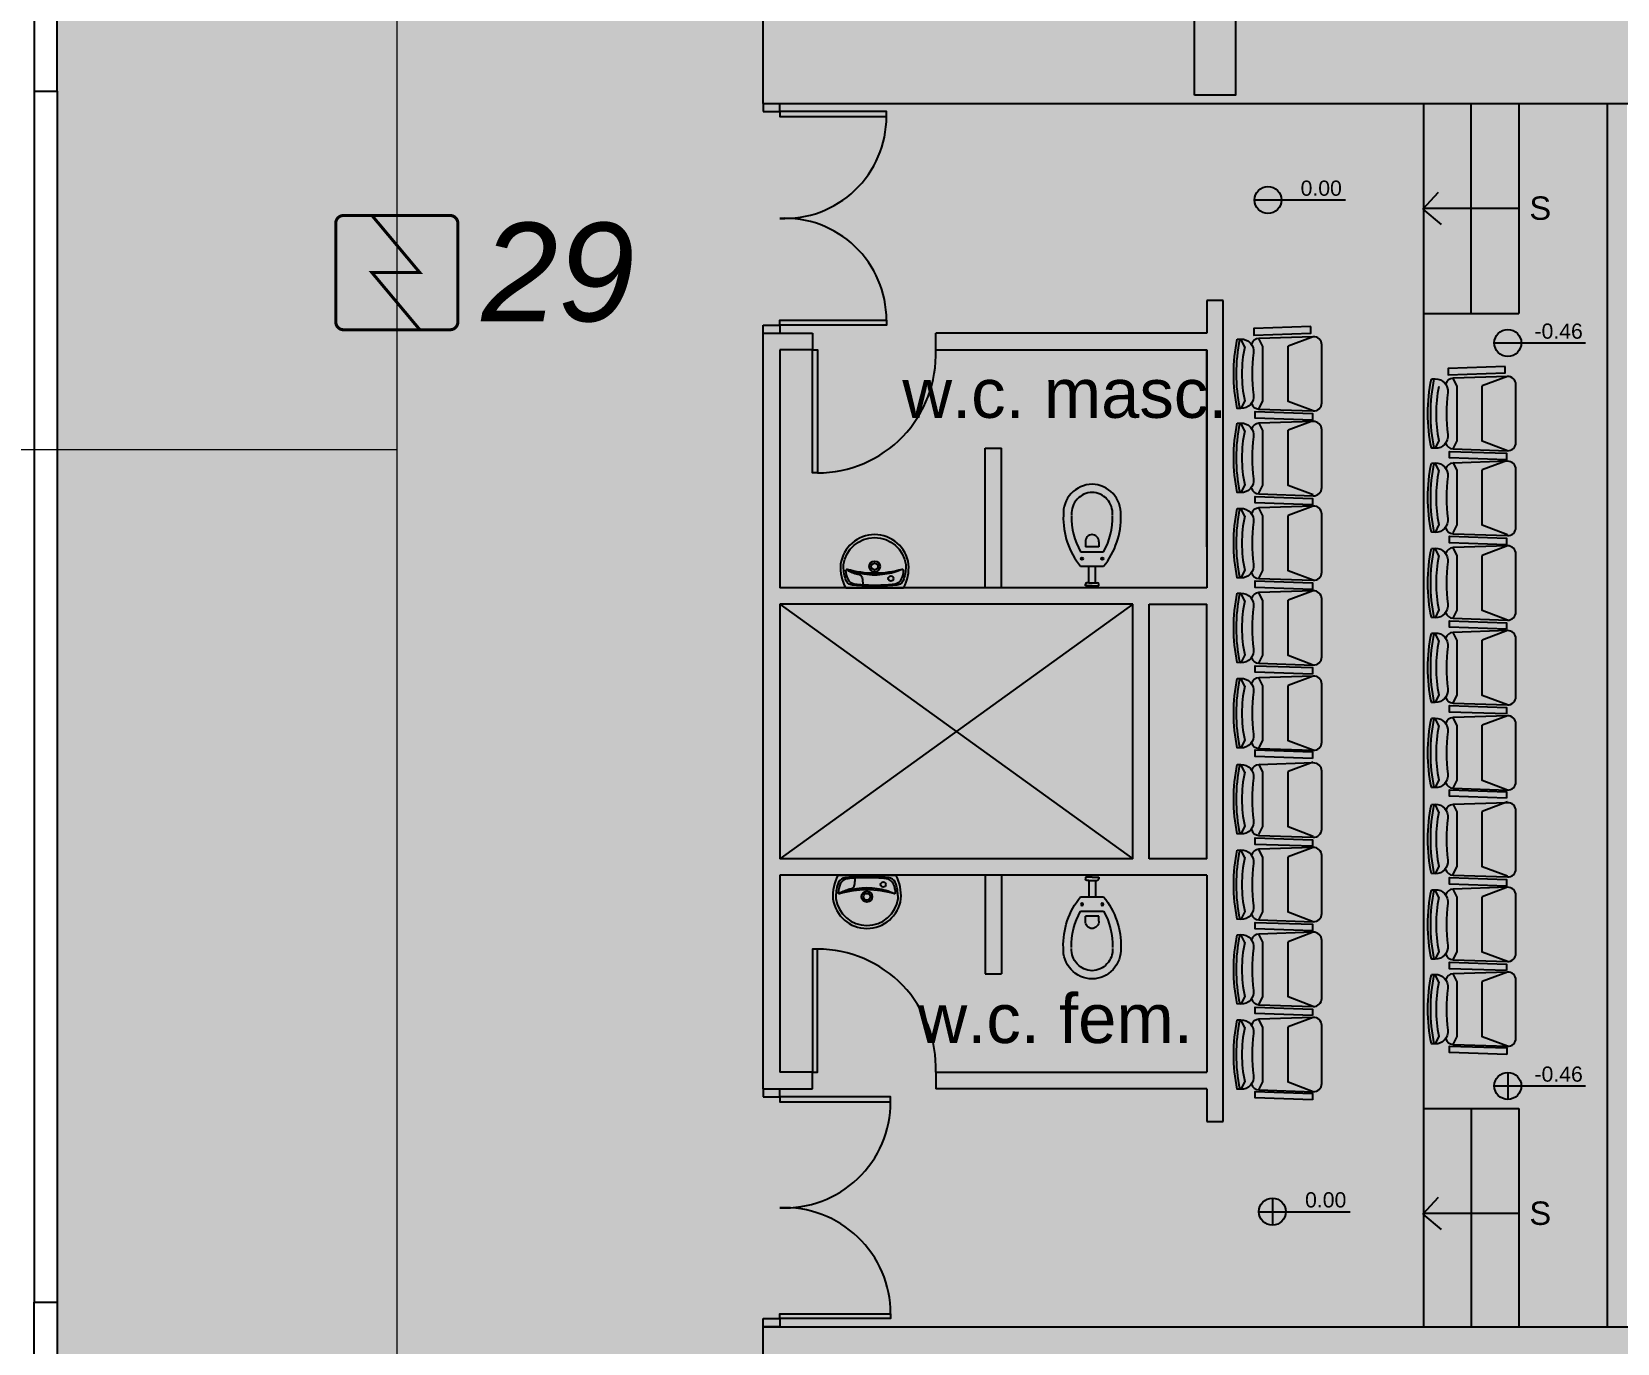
# Model space of a CAD drawing. Header units: metres. Extents: x -331 to 2982, y 362 to 2539.
# Drawn here: x 845.1 to 854.76, y 1863.52 to 1871.51 of the extents above; entities that cross this region are included whole.
import ezdxf
from ezdxf.enums import TextEntityAlignment as Align

# ---------------------------------------------------------------- set-up
doc = ezdxf.new("R2010")
doc.units = ezdxf.units.M
doc.layers.add('_corredores', color=251, linetype='Continuous', plot=False)
doc.layers.add('_salas', color=251, linetype='Continuous', plot=False)
for name, color, linetype in [('ALV', 251, 'Continuous'), ('Cota Nivel', 251, 'Continuous'), ('CX', 251, 'Continuous'), ('Det', 251, 'Continuous'), ('DET. FUMAÇA', 1, 'Continuous'), ('Div', 251, 'Continuous'), ('Est', 251, 'Continuous'), ('Mob', 251, 'Continuous'), ('Pis', 251, 'Continuous'), ('Texto_Salas', 251, 'Continuous'), ('vis', 251, 'Continuous')]:
    doc.layers.add(name, color=color, linetype=linetype)
doc.styles.add('ALESP1', font='arial.ttf')
doc.styles.add('DESTAQUE', font='arial.ttf', dxfattribs={"height": 0.4})
doc.styles.add('X3G_ENTITY_1416B9AA', font='arial.ttf', dxfattribs={"height": 0.6})

# ---------------------------------------------------------------- blocks, each defined once
blk = doc.blocks.new('Detector de fumaça')
at = {"layer": 'DET. FUMAÇA', "linetype": 'Continuous', "lineweight": 15, "const_width": 0.0187}
blk.add_lwpolyline([(774.5995, 539.8158), (775.2491, 539.8158, -0.414214), (775.2958, 539.769), (775.2958, 539.1669, -0.414214), (775.2491, 539.1202), (774.5995, 539.1202, -0.414214), (774.5527, 539.1669), (774.5527, 539.769, -0.414214)], format="xyb", close=True, dxfattribs=at)
blk.add_lwpolyline([(774.773, 539.8158), (775.0645, 539.468), (774.773, 539.468), (775.0645, 539.1202)], dxfattribs=at)
blk = doc.blocks.new('VASO')
at = {"layer": 'Mob'}
for p, q in [((302.3512, 172.4645), (302.3805, 172.4645)), ((302.3805, 172.4645), (302.3805, 172.3828)), ((302.4114, 172.3537), (302.4114, 172.4937)), ((302.4992, 172.3537), (302.4992, 172.4937)), ((302.5992, 172.4437), (302.4992, 172.4437)), ((302.5992, 172.4437), (302.5992, 172.4547)), ((302.5992, 172.4037), (302.5992, 172.4437)), ((302.6192, 172.464), (302.6085, 172.464)), ((302.6192, 172.4237), (302.6192, 172.464)), ((302.3512, 172.3828), (302.3805, 172.3828)), ((302.5992, 172.4037), (302.4992, 172.4037)), ((302.5992, 172.4037), (302.5992, 172.3927)), ((302.6192, 172.3834), (302.6085, 172.3834)), ((302.6192, 172.4237), (302.6192, 172.3834))]:
    blk.add_line(p, q, dxfattribs=at)
for centre in [(302.4529, 172.4856), (302.4529, 172.3617)]:
    blk.add_circle(centre, 0.00707, dxfattribs=at)
for centre, radius, start, end in [((302.1779, 172.4199), 0.1788, 86.68113, 178.79621), ((302.1779, 172.4199), 0.1288, 86.68113, 178.79621), ((302.205, 172.1343), 0.4644, 50.69789, 92.06371), ((302.205, 172.1343), 0.4144, 60.13245, 92.06371), ((302.3487, 172.4216), 0.043, 86.68113, 178.79621), ((302.6085, 172.4547), 0.00935, 90, 180), ((302.1779, 172.4274), 0.1788, 181.20379, 273.31887), ((302.1779, 172.4274), 0.1288, 181.20379, 273.31887), ((302.205, 172.7131), 0.4644, 267.93629, 309.30211), ((302.205, 172.7131), 0.4144, 267.93629, 299.86755), ((302.3487, 172.4257), 0.043, 181.20379, 273.31887), ((302.6085, 172.3927), 0.00935, 180, 270)]:
    blk.add_arc(centre, radius, start, end, dxfattribs=at)

msp = doc.modelspace()

# ---------------------------------------------------------------- hatches: boundary and pattern name
at = {"layer": '_corredores', "transparency": 33554508}
h = msp.add_hatch(color=256, dxfattribs=at)
h.dxf.hatch_style = 1
h.paths.add_polyline_path([(851.609, 1924.5443), (870.379, 1924.5443), (870.379, 1926.3801), (870.189, 1926.3801), (870.189, 1926.5771), (870.003, 1926.7643), (866.304, 1926.765), (866.2884, 1926.7315), (866.1838, 1926.8136), (865.4224, 1927.5743), (863.994, 1927.5743), (862.5655, 1927.5743), (861.7556, 1926.765), (861.72, 1926.765), (861.7164, 1926.7641), (861.7029, 1926.7629), (861.6849, 1926.7629), (858.0907, 1926.765), (857.744, 1926.4183), (857.3973, 1926.765), (853.8041, 1926.765), (853.7885, 1926.7315), (853.6838, 1926.8136), (852.9225, 1927.5743), (851.494, 1927.5743), (849.7475, 1927.5743), (849.7475, 1926.8143), (849.6075, 1926.8143), (849.6075, 1929.8943), (841.234, 1929.8943), (841.234, 1928.0543), (840.4741, 1928.0543), (840.4741, 1927.0961), (840.7559, 1926.8143), (840.3741, 1926.4325), (840.0415, 1926.765), (836.4344, 1926.765), (836.4187, 1926.7315), (836.3141, 1926.8136), (835.5527, 1927.5743), (834.1243, 1927.5743), (832.6959, 1927.5743), (831.8859, 1926.765), (831.8504, 1926.765), (831.8468, 1926.7641), (831.8333, 1926.7629), (831.8153, 1926.7629), (828.221, 1926.765), (827.8743, 1926.4183), (827.5277, 1926.765), (823.9339, 1926.765), (823.9183, 1926.7315), (823.8136, 1926.8136), (823.0523, 1927.5743), (821.6238, 1927.5743), (820.1954, 1927.5743), (819.3855, 1926.765), (819.3499, 1926.765), (819.3463, 1926.7641), (819.3328, 1926.7629), (819.3148, 1926.7629), (815.7205, 1926.765), (815.3739, 1926.4183), (815.0272, 1926.765), (811.4339, 1926.765), (811.4183, 1926.7315), (811.3137, 1926.8136), (810.5523, 1927.5743), (809.1239, 1927.5743), (807.6955, 1927.5743), (806.8855, 1926.765), (806.8499, 1926.765), (806.8464, 1926.7641), (806.8329, 1926.7629), (806.8149, 1926.7629), (803.2206, 1926.765), (802.8739, 1926.4183), (802.5273, 1926.765), (798.9339, 1926.765), (798.9183, 1926.7315), (798.8137, 1926.8136), (798.0523, 1927.5743), (796.6239, 1927.5743), (795.1955, 1927.5743), (794.3855, 1926.765), (794.3499, 1926.765), (794.3464, 1926.7641), (794.3329, 1926.7629), (794.3149, 1926.7629), (790.7206, 1926.765), (790.3739, 1926.4183), (790.0273, 1926.765), (786.434, 1926.765), (786.4184, 1926.7315), (786.3138, 1926.8136), (785.5524, 1927.5743), (784.124, 1927.5743), (782.6955, 1927.5743), (781.8856, 1926.765), (781.85, 1926.765), (781.8464, 1926.7641), (781.8329, 1926.7629), (781.8149, 1926.7629), (778.2207, 1926.765), (777.874, 1926.4183), (777.5273, 1926.765), (773.9341, 1926.765), (773.9185, 1926.7315), (773.8138, 1926.8136), (773.0525, 1927.5743), (771.624, 1927.5743), (770.1956, 1927.5743), (769.3857, 1926.765), (769.3501, 1926.765), (769.3465, 1926.7641), (769.333, 1926.7629), (769.315, 1926.7629), (765.615, 1926.7643), (765.429, 1926.5771), (765.429, 1926.3801), (765.239, 1926.3801), (765.239, 1924.5443), (770.084, 1924.5443), (770.084, 1914.6311), (770.394, 1914.6311), (770.394, 1905.5111), (765.009, 1905.5111), (765.009, 1910.8111), (763.809, 1910.8111), (763.809, 1905.5111), (755.909, 1905.5111), (755.909, 1910.8111), (754.809, 1910.8111), (754.809, 1905.5111), (746.059, 1905.5111), (746.059, 1901.8961), (748.429, 1901.8961), (748.429, 1903.5961), (748.029, 1903.5961), (748.029, 1903.7961), (754.454, 1903.7961), (754.454, 1903.5961), (754.129, 1903.5961), (754.129, 1901.8961), (754.454, 1901.8961), (754.454, 1901.6961), (754.454, 1901.1711), (757.954, 1901.1711), (757.954, 1903.5711), (757.954, 1903.7711), (768.009, 1903.7711), (768.009, 1903.7511), (768.814, 1903.7511), (768.814, 1895.7911), (767.984, 1895.7911), (767.984, 1895.7711), (762.344, 1895.7711), (761.069, 1895.7711), (761.069, 1893.0461), (754.154, 1893.0461), (752.479, 1893.0461), (752.479, 1860.5211), (752.479, 1859.0961), (752.479, 1857.6211), (754.079, 1857.6211), (754.079, 1860.5461), (753.904, 1860.5461), (753.904, 1863.4211), (754.169, 1863.4211), (754.169, 1887.6311), (760.804, 1887.6311), (760.804, 1887.7211), (768.909, 1887.7211), (770.309, 1887.7211), (771.909, 1887.7211), (773.009, 1887.7211), (775.859, 1887.7211), (775.859, 1886.6211), (777.159, 1886.6211), (777.159, 1887.7211), (788.759, 1887.7211), (788.759, 1886.6211), (790.059, 1886.6211), (790.059, 1887.7211), (802.309, 1887.7211), (804.009, 1887.7211), (844.959, 1887.7211), (844.959, 1887.8961), (845.259, 1887.8961), (845.259, 1887.5425), (845.259, 1863.2211), (807.109, 1863.2211), (807.109, 1860.6711), (807.109, 1860.5711), (806.5558, 1860.5711), (806.5558, 1858.7511), (806.5558, 1855.8711), (806.5558, 1855.1431), (807.9558, 1855.1431), (807.9558, 1857.1211), (809.134, 1857.1211), (809.134, 1860.6711), (845.259, 1860.6711), (845.259, 1855.9765), (846.384, 1855.9765), (846.384, 1856.8711), (846.034, 1856.8711), (846.034, 1856.9711), (846.434, 1856.9711), (846.434, 1860.6711), (849.184, 1860.6711), (849.184, 1856.9711), (849.584, 1856.9711), (849.584, 1856.8711), (849.234, 1856.8711), (849.234, 1855.9765), (850.459, 1855.9765), (850.459, 1860.6711), (859.459, 1860.6711), (859.459, 1863.2211), (849.559, 1863.2211), (849.559, 1888.2211), (849.659, 1888.2211), (849.659, 1887.7211), (854.289, 1887.7211), (854.289, 1895.6211), (859.259, 1895.6211), (859.259, 1905.5211), (857.359, 1905.5211), (857.359, 1905.6211), (858.034, 1905.6211), (858.034, 1908.2211), (853.709, 1908.2211), (853.709, 1908.1836), (853.609, 1908.1836), (853.609, 1910.1211), (850.859, 1910.1211), (850.8601, 1912.8611), (849.659, 1912.8611), (849.659, 1908.9211), (852.409, 1908.9211), (852.409, 1903.7711), (852.409, 1895.7011), (852.409, 1890.3711), (849.559, 1890.3711), (849.559, 1908.9211), (849.559, 1912.9611), (852.259, 1912.9611), (852.259, 1914.6311), (851.609, 1914.6311)])
h.paths.add_polyline_path([(845.929, 1914.6311), (846.006, 1914.6311), (846.006, 1905.5111), (844.999, 1905.5111), (844.999, 1909.9111), (845.009, 1910.8111), (843.809, 1910.8111), (843.809, 1905.5111), (835.009, 1905.5111), (835.009, 1910.8111), (833.809, 1910.8111), (833.809, 1905.5111), (825.009, 1905.5111), (825.009, 1910.8111), (823.809, 1910.8111), (823.809, 1905.5111), (815.009, 1905.5111), (815.009, 1910.8111), (813.809, 1910.8111), (813.809, 1905.5111), (805.009, 1905.5111), (805.009, 1910.8111), (803.809, 1910.8111), (803.809, 1905.5111), (795.009, 1905.5111), (795.009, 1910.8111), (793.809, 1910.8111), (793.809, 1905.5111), (785.009, 1905.5111), (785.009, 1910.8111), (783.809, 1910.8111), (783.809, 1905.5111), (775.009, 1905.5111), (775.009, 1910.8111), (773.979, 1910.8111), (773.979, 1905.5111), (773.194, 1905.5111), (773.194, 1914.6311), (773.124, 1914.6311), (773.1237, 1920.1113), (775.1443, 1920.1113), (775.1443, 1921.6113), (775.1243, 1921.6113), (775.1243, 1922.0313), (773.6243, 1922.0313), (773.6243, 1921.6113), (773.164, 1921.6113), (773.164, 1924.5443), (845.929, 1924.5432), (845.9294, 1921.6113), (845.4687, 1921.6113), (845.4687, 1922.0313), (843.9687, 1922.0313), (843.9687, 1921.6113), (843.9487, 1920.1113), (845.9287, 1920.1113)], flags=16)
h.paths.add_polyline_path([(851.494, 1926.4325), (851.1122, 1926.8143), (851.494, 1927.1962), (851.8758, 1926.8143)], flags=16)
h.paths.add_polyline_path([(845.244, 1926.4325), (844.8622, 1926.8143), (845.244, 1927.1962), (845.6258, 1926.8143)], flags=16)
h.paths.add_polyline_path([(845.119, 1903.8011), (845.119, 1895.8211), (845.259, 1895.8211), (845.259, 1890.3211), (839.659, 1890.3211), (775.859, 1890.3211), (772.984, 1890.3211), (772.984, 1895.7911), (771.754, 1895.7911), (771.754, 1903.7461), (773.099, 1903.7461), (773.099, 1903.8011)], flags=16)
h.paths.add_polyline_path([(834.506, 1926.8143), (834.1242, 1926.4325), (833.7424, 1926.8143), (834.1242, 1927.1962)], flags=16)
h.paths.add_polyline_path([(863.6122, 1926.8143), (863.994, 1927.1962), (864.3758, 1926.8143), (863.994, 1926.4325)], flags=16)
h.paths.add_polyline_path([(845.259, 1895.8211), (845.259, 1890.3211), (839.659, 1890.3211), (775.859, 1890.3211), (772.984, 1890.3211), (772.984, 1895.8211), (775.859, 1895.8211), (839.659, 1895.8211)], flags=0)
h.paths.add_polyline_path([(822.006, 1926.8143), (821.6242, 1926.4325), (821.2423, 1926.8143), (821.6242, 1927.1962)], flags=16)
h.paths.add_polyline_path([(809.5058, 1926.8143), (809.124, 1926.4325), (808.7422, 1926.8143), (809.124, 1927.1962)], flags=16)
h.paths.add_polyline_path([(797.0058, 1926.8143), (796.624, 1926.4325), (796.2422, 1926.8143), (796.624, 1927.1962)], flags=16)
h.paths.add_polyline_path([(784.5058, 1926.8143), (784.1239, 1926.4325), (783.7421, 1926.8143), (784.1239, 1927.1962)], flags=16)
h.paths.add_polyline_path([(772.0058, 1926.8143), (771.624, 1926.4325), (771.2422, 1926.8143), (771.624, 1927.1962)], flags=16)
edge = h.paths.add_edge_path(flags=16)
edge.add_line((767.5555, 1893.924), (767.4081, 1893.8207))
edge.add_line((767.4081, 1893.8207), (767.203, 1894.0651))
edge.add_line((767.203, 1894.0651), (766.3085, 1893.1706))
edge.add_arc((765.909, 1892.7711), 0.565, -45, 45, ccw=False)
edge.add_line((766.3085, 1892.3716), (767.203, 1891.4771))
edge.add_line((767.203, 1891.4771), (767.4081, 1891.7214))
edge.add_line((767.4081, 1891.7214), (767.5555, 1891.6182))
edge.add_arc((765.909, 1892.7711), 2.01, 35, 325, ccw=False)
at = {"layer": '_salas', "transparency": 33554559}
h = msp.add_hatch(color=256, dxfattribs=at)
h.dxf.hatch_style = 1
h.paths.add_polyline_path([(850.459, 1855.9765), (849.234, 1855.9765), (849.234, 1856.8711), (849.584, 1856.8711), (849.584, 1856.9711), (846.034, 1856.9711), (846.034, 1856.8711), (846.384, 1856.8711), (846.384, 1855.9765), (845.259, 1855.9765), (845.259, 1852.5111), (850.459, 1852.5111)])
h.paths.add_polyline_path([(870.319, 1863.2211), (859.459, 1863.2211), (859.459, 1860.6711), (850.459, 1860.6711), (850.459, 1855.9765), (850.459, 1852.5111), (870.319, 1852.5111)])
h.paths.add_polyline_path([(854.819, 1871.0711), (866.984, 1871.0711), (866.984, 1871.7711), (854.819, 1871.7711), (854.819, 1879.1711), (866.984, 1879.1711), (866.984, 1879.8711), (854.819, 1879.8711), (854.819, 1887.3211), (870.319, 1887.3211), (870.319, 1887.7211), (849.659, 1887.7211), (849.659, 1888.2211), (849.559, 1888.2211), (849.559, 1863.2211), (859.459, 1863.2211), (870.319, 1863.2211), (870.319, 1863.6211), (854.819, 1863.6211)])
h.paths.add_polyline_path([(845.259, 1860.6711), (809.134, 1860.6711), (809.134, 1857.1211), (807.9558, 1857.1211), (807.9558, 1855.1431), (806.5558, 1855.1431), (806.5558, 1855.8711), (802.709, 1855.8711), (802.709, 1852.5111), (845.259, 1852.5111), (845.259, 1855.9765)])
h.paths.add_polyline_path([(802.709, 1858.7511), (806.5558, 1858.7511), (806.5558, 1859.7461), (794.809, 1859.7461), (794.809, 1866.5211), (794.609, 1866.5211), (794.609, 1850.7211), (794.809, 1850.7211), (794.809, 1852.5111), (802.709, 1852.5111), (802.709, 1855.8711)])
at = {"layer": 'Cota Nivel', "ltscale": 0.8}
h = msp.add_hatch(color=251, dxfattribs=at)
h.paths.add_polyline_path([(852.6316, 1870.483), (852.6316, 1870.5651, 0.414214), (852.5495, 1870.483)])
h.paths.add_polyline_path([(852.6316, 1870.4009, 0.414214), (852.7138, 1870.483), (852.6316, 1870.483)])
h = msp.add_hatch(color=251, dxfattribs=at)
h.paths.add_polyline_path([(854.0923, 1869.6124), (854.0923, 1869.6945, 0.414214), (854.0101, 1869.6124)])
h.paths.add_polyline_path([(854.0923, 1869.5303, 0.414214), (854.1744, 1869.6124), (854.0923, 1869.6124)])
at = {"layer": 'Cota Nivel', "linetype": 'ByBlock', "ltscale": 0.8}
h = msp.add_hatch(color=251, dxfattribs=at)
h.paths.add_polyline_path([(854.0923, 1865.0884), (854.0923, 1865.1705, 0.414214), (854.0101, 1865.0884)])
h.paths.add_polyline_path([(854.0923, 1865.0063, 0.414214), (854.1744, 1865.0884), (854.0923, 1865.0884)])
h = msp.add_hatch(color=251, dxfattribs=at)
h.paths.add_polyline_path([(852.659, 1864.3225), (852.659, 1864.4046, 0.414214), (852.5769, 1864.3225)])
h.paths.add_polyline_path([(852.659, 1864.2404, 0.414214), (852.7411, 1864.3225), (852.659, 1864.3225)])

# ---------------------------------------------------------------- linework, layer by layer
at = {"layer": 'ALV', "color": 251}
for p, q in [((849.559, 1871.0711), (849.559, 1871.7711)), ((845.119, 1871.1461), (845.119, 1863.7711)), ((845.259, 1871.1461), (845.259, 1863.7711)), ((849.559, 1871.0711), (849.659, 1871.0711)), ((849.559, 1871.0711), (849.659, 1871.0711)), ((849.659, 1871.0711), (866.984, 1871.0711)), ((852.359, 1869.8711), (852.259, 1869.8711)), ((852.259, 1869.8711), (852.259, 1869.6711)), ((852.359, 1864.8711), (852.359, 1869.8711)), ((849.559, 1865.0711), (849.559, 1869.6711)), ((849.559, 1869.6711), (849.859, 1869.6711)), ((849.859, 1869.6711), (849.859, 1869.5711)), ((850.609, 1869.5711), (850.609, 1869.6711)), ((852.259, 1869.6711), (850.609, 1869.6711)), ((849.659, 1869.5711), (849.659, 1868.1211)), ((849.859, 1869.5711), (849.659, 1869.5711)), ((850.609, 1869.5711), (852.259, 1869.5711)), ((852.259, 1869.5711), (852.259, 1868.1211)), ((852.259, 1868.3711), (852.259, 1869.5711)), ((850.909, 1868.9711), (851.009, 1868.9711)), ((850.909, 1868.1211), (850.909, 1868.9711)), ((851.009, 1868.1211), (851.009, 1868.9711)), ((852.259, 1868.1211), (849.659, 1868.1211)), ((851.809, 1868.0211), (849.659, 1868.0211)), ((849.659, 1868.0211), (849.659, 1866.4711)), ((851.809, 1866.4711), (851.809, 1868.0211)), ((851.909, 1868.0211), (852.259, 1868.0211)), ((851.909, 1866.4711), (851.909, 1868.0211)), ((852.259, 1866.4711), (852.259, 1868.0211)), ((851.809, 1866.4711), (849.659, 1866.4711)), ((852.259, 1866.4711), (851.909, 1866.4711)), ((852.259, 1866.3711), (849.659, 1866.3711)), ((849.659, 1866.3711), (849.659, 1865.1711)), ((850.909, 1866.3711), (850.909, 1865.7711)), ((851.009, 1866.3711), (851.009, 1865.7711)), ((852.259, 1866.3711), (852.259, 1865.1711)), ((850.909, 1865.7711), (851.009, 1865.7711)), ((849.859, 1865.1711), (849.659, 1865.1711)), ((849.859, 1865.1711), (849.659, 1865.1711)), ((849.859, 1865.0711), (849.859, 1865.1711)), ((850.609, 1865.1711), (852.259, 1865.1711)), ((850.609, 1865.1711), (850.609, 1865.0711)), ((849.559, 1865.0711), (849.859, 1865.0711)), ((849.559, 1865.0711), (849.859, 1865.0711)), ((852.259, 1865.0711), (850.609, 1865.0711)), ((852.259, 1865.0711), (852.259, 1864.8711)), ((852.259, 1864.8711), (852.359, 1864.8711)), ((849.559, 1863.2211), (849.559, 1863.6211)), ((849.559, 1863.6211), (849.659, 1863.6211)), ((849.559, 1863.6211), (849.659, 1863.6211)), ((849.659, 1863.6211), (849.559, 1863.6211)), ((849.659, 1863.6211), (849.559, 1863.6211)), ((849.659, 1863.6211), (870.299, 1863.6211))]:
    msp.add_line(p, q, dxfattribs=at)
at = {"layer": 'Cota Nivel', "color": 251, "ltscale": 0.8}
for p, q in [((852.5495, 1870.483), (853.1048, 1870.483)), ((853.579, 1869.7911), (854.159, 1869.7911)), ((854.0101, 1869.6124), (854.5654, 1869.6124))]:
    msp.add_line(p, q, dxfattribs=at)
at = {"layer": 'Cota Nivel', "color": 251, "linetype": 'ByBlock', "ltscale": 0.8}
for p, q in [((854.0923, 1865.1705), (854.0923, 1865.0063)), ((854.0101, 1865.0884), (854.5654, 1865.0884)), ((852.659, 1864.4046), (852.659, 1864.2404)), ((852.5769, 1864.3225), (853.1322, 1864.3225))]:
    msp.add_line(p, q, dxfattribs=at)
at = {"layer": 'Cota Nivel', "color": 251, "ltscale": 0.8}
for centre in [(852.6316, 1870.483), (854.0923, 1869.6124)]:
    msp.add_circle(centre, 0.0821, dxfattribs=at)
at = {"layer": 'Cota Nivel', "color": 251, "linetype": 'ByBlock', "ltscale": 0.8}
for centre in [(854.0923, 1865.0884), (852.659, 1864.3225)]:
    msp.add_circle(centre, 0.0821, dxfattribs=at)
at = {"layer": 'CX', "color": 251, "linetype": 'ByBlock', "ltscale": 0.8}
for p, q in [((849.559, 1871.0711), (849.559, 1871.0211)), ((849.659, 1871.0211), (849.659, 1871.0711)), ((849.559, 1871.0211), (849.659, 1871.0211)), ((849.559, 1869.6711), (849.559, 1869.7211)), ((849.559, 1869.7211), (849.659, 1869.7211)), ((849.659, 1869.7211), (849.659, 1869.6711)), ((849.559, 1865.0711), (849.559, 1865.0211)), ((849.659, 1865.0211), (849.659, 1865.0711)), ((849.559, 1865.0211), (849.659, 1865.0211)), ((849.559, 1863.6211), (849.559, 1863.6711)), ((849.559, 1863.6711), (849.659, 1863.6711)), ((849.659, 1863.6711), (849.659, 1863.6211))]:
    msp.add_line(p, q, dxfattribs=at)
for points in [[(849.659, 1871.0211), (849.659, 1870.9911), (850.309, 1870.9911), (850.309, 1871.0211)], [(849.659, 1869.7211), (849.659, 1869.7511), (850.309, 1869.7511), (850.309, 1869.7211)], [(849.859, 1869.5711), (849.889, 1869.5711), (849.889, 1868.8211), (849.859, 1868.8211)], [(849.859, 1865.1711), (849.889, 1865.1711), (849.889, 1865.9211), (849.859, 1865.9211)], [(849.659, 1865.0211), (849.659, 1864.9911), (850.334, 1864.9911), (850.334, 1865.0211)], [(849.659, 1863.6711), (849.659, 1863.7011), (850.334, 1863.7011), (850.334, 1863.6711)]]:
    msp.add_lwpolyline(points, close=True, dxfattribs=at)
for centre, radius, start, end in [((849.6883, 1870.9911), 0.6207, 267.29362, 0), ((849.6883, 1869.7511), 0.6207, 0, 92.70638), ((849.889, 1869.5417), 0.7206, 270, 2.33828), ((849.889, 1865.2005), 0.7206, 357.66172, 90), ((849.6883, 1864.9911), 0.6457, 267.39609, 0), ((849.6883, 1863.7011), 0.6457, 0, 92.60391)]:
    msp.add_arc(centre, radius, start, end, dxfattribs=at)
at = {"layer": 'Det', "color": 251}
for p, q in [((851.809, 1868.0211), (849.659, 1866.4711)), ((849.659, 1868.0211), (851.809, 1866.4711))]:
    msp.add_line(p, q, dxfattribs=at)
at = {"layer": 'Div', "color": 150, "linetype": 'Continuous', "lineweight": 0}
for p, q in [((847.3272, 1892.6788), (847.3272, 1861.9122)), ((808.4727, 1868.963), (847.3272, 1868.963))]:
    msp.add_line(p, q, dxfattribs=at)
at = {"layer": 'Est', "color": 251}
for points in [[(852.184, 1871.1211), (852.184, 1871.7211), (852.434, 1871.7211), (852.434, 1871.1211)], [(845.119, 1871.1461), (845.259, 1871.1461), (845.259, 1871.6961), (845.119, 1871.6961)], [(845.119, 1863.2211), (845.119, 1863.7711), (845.259, 1863.7711), (845.259, 1863.2211)]]:
    msp.add_lwpolyline(points, close=True, dxfattribs=at)
at = {"layer": 'Mob', "color": 251, "linetype": 'ByBlock'}
for p, q in [((852.4901, 1869.5889), (852.4674, 1869.636)), ((852.6004, 1869.5901), (852.5766, 1869.6396)), ((852.9071, 1869.6505), (852.7542, 1869.5927)), ((852.6004, 1869.2589), (852.6004, 1869.5901)), ((854.0898, 1869.4082), (853.9369, 1869.3504)), ((853.7831, 1869.3478), (853.7593, 1869.3973)), ((853.7831, 1869.0166), (853.7831, 1869.3478)), ((852.4901, 1869.26), (852.4674, 1869.213)), ((852.5766, 1869.2093), (852.6004, 1869.2589)), ((852.4901, 1869.0772), (852.4674, 1869.1243)), ((852.6004, 1869.0784), (852.5766, 1869.1279)), ((852.9071, 1869.1388), (852.7542, 1869.081)), ((852.6004, 1868.7472), (852.6004, 1869.0784)), ((853.6727, 1869.0178), (853.6501, 1868.9707)), ((853.7593, 1868.9671), (853.7831, 1869.0166)), ((853.6727, 1868.8349), (853.6501, 1868.882)), ((853.7831, 1868.8361), (853.7593, 1868.8856)), ((853.7831, 1868.5049), (853.7831, 1868.8361)), ((854.0898, 1868.8965), (853.9369, 1868.8387)), ((852.4901, 1868.7484), (852.4674, 1868.7013)), ((852.5766, 1868.6977), (852.6004, 1868.7472)), ((852.4901, 1868.5574), (852.4674, 1868.6045)), ((852.6004, 1868.5586), (852.5766, 1868.6081)), ((852.6004, 1868.2274), (852.6004, 1868.5586)), ((852.9071, 1868.619), (852.7542, 1868.5612)), ((853.6727, 1868.5061), (853.6501, 1868.459)), ((853.7593, 1868.4554), (853.7831, 1868.5049)), ((853.6727, 1868.3151), (853.6501, 1868.3622)), ((853.7831, 1868.3163), (853.7593, 1868.3658)), ((854.0898, 1868.3767), (853.9369, 1868.3189)), ((853.7831, 1867.9851), (853.7831, 1868.3163)), ((852.4901, 1868.2286), (852.4674, 1868.1815)), ((852.5766, 1868.1779), (852.6004, 1868.2274)), ((850.0605, 1868.1211), (850.4117, 1868.1211)), ((852.4901, 1868.0413), (852.4674, 1868.0884)), ((852.6004, 1868.0425), (852.5766, 1868.092)), ((852.9071, 1868.1029), (852.7542, 1868.0451)), ((852.6004, 1867.7113), (852.6004, 1868.0425)), ((853.6727, 1867.9863), (853.6501, 1867.9392)), ((853.7593, 1867.9356), (853.7831, 1867.9851)), ((854.0898, 1867.8607), (853.9369, 1867.8028)), ((853.6727, 1867.799), (853.6501, 1867.8461)), ((853.7831, 1867.8002), (853.7593, 1867.8497)), ((853.7831, 1867.469), (853.7831, 1867.8002)), ((852.4901, 1867.7125), (852.4674, 1867.6654)), ((852.5766, 1867.6618), (852.6004, 1867.7113)), ((852.4901, 1867.5226), (852.4674, 1867.5697)), ((852.6004, 1867.5238), (852.5766, 1867.5733)), ((852.9071, 1867.5842), (852.7542, 1867.5264)), ((852.6004, 1867.1926), (852.6004, 1867.5238)), ((853.6727, 1867.4702), (853.6501, 1867.4231)), ((853.7593, 1867.4195), (853.7831, 1867.469)), ((853.6727, 1867.2803), (853.6501, 1867.3274)), ((853.7831, 1867.2815), (853.7593, 1867.331)), ((853.7831, 1866.9503), (853.7831, 1867.2815)), ((854.0898, 1867.3419), (853.9369, 1867.2841)), ((852.4901, 1867.1938), (852.4674, 1867.1467)), ((852.5766, 1867.1431), (852.6004, 1867.1926)), ((852.4901, 1866.9982), (852.4674, 1867.0453)), ((852.6004, 1866.9994), (852.5766, 1867.0489)), ((852.6004, 1866.6682), (852.6004, 1866.9994)), ((852.9071, 1867.0598), (852.7542, 1867.002)), ((853.6727, 1866.9515), (853.6501, 1866.9044)), ((853.7593, 1866.9008), (853.7831, 1866.9503)), ((853.6727, 1866.756), (853.6501, 1866.803)), ((853.7831, 1866.7571), (853.7593, 1866.8067)), ((854.0898, 1866.8176), (853.9369, 1866.7597)), ((853.7831, 1866.4259), (853.7831, 1866.7571)), ((852.4901, 1866.6694), (852.4674, 1866.6223)), ((852.5766, 1866.6187), (852.6004, 1866.6682)), ((852.4901, 1866.4784), (852.4674, 1866.5255)), ((852.6004, 1866.4796), (852.5766, 1866.5291)), ((852.9071, 1866.54), (852.7542, 1866.4822)), ((852.6004, 1866.1484), (852.6004, 1866.4796)), ((853.6727, 1866.4271), (853.6501, 1866.38)), ((853.7593, 1866.3764), (853.7831, 1866.4259)), ((850.0135, 1866.3711), (850.3647, 1866.3711)), ((853.6727, 1866.2361), (853.6501, 1866.2832)), ((853.7831, 1866.2373), (853.7593, 1866.2868)), ((853.7831, 1865.9061), (853.7831, 1866.2373)), ((854.0898, 1866.2978), (853.9369, 1866.2399)), ((852.4901, 1866.1496), (852.4674, 1866.1025)), ((852.5766, 1866.0989), (852.6004, 1866.1484)), ((852.9071, 1866.024), (852.7542, 1865.9661)), ((852.4901, 1865.9623), (852.4674, 1866.0094)), ((852.6004, 1865.9635), (852.5766, 1866.013)), ((852.6004, 1865.6323), (852.6004, 1865.9635)), ((853.6727, 1865.9073), (853.6501, 1865.8602)), ((853.7593, 1865.8566), (853.7831, 1865.9061)), ((853.6727, 1865.7201), (853.6501, 1865.7672)), ((853.7831, 1865.7212), (853.7593, 1865.7708)), ((854.0898, 1865.7817), (853.9369, 1865.7238)), ((853.7831, 1865.39), (853.7831, 1865.7212)), ((853.7831, 1865.39), (853.7831, 1865.7212)), ((852.4901, 1865.6335), (852.4674, 1865.5864)), ((852.5766, 1865.5828), (852.6004, 1865.6323)), ((852.4901, 1865.4436), (852.4674, 1865.4907)), ((852.6004, 1865.4448), (852.5766, 1865.4943)), ((852.6004, 1865.1136), (852.6004, 1865.4448)), ((852.9071, 1865.5052), (852.7542, 1865.4474)), ((853.6727, 1865.3912), (853.6501, 1865.3441)), ((853.7593, 1865.3405), (853.7831, 1865.39)), ((852.4901, 1865.1148), (852.4674, 1865.0677)), ((852.5766, 1865.0641), (852.6004, 1865.1136))]:
    msp.add_line(p, q, dxfattribs=at)
for points in [[(852.8938, 1869.7116), (852.5459, 1869.6997), (852.5459, 1869.66), (852.8938, 1869.6719)], [(854.0765, 1869.4693), (853.7285, 1869.4575), (853.7285, 1869.4177), (854.0765, 1869.4296)], [(852.9024, 1869.143), (852.5544, 1869.1548), (852.5544, 1869.1946), (852.9024, 1869.1827)], [(852.9024, 1869.143), (852.5544, 1869.1548), (852.5544, 1869.1946), (852.9024, 1869.1827)], [(854.085, 1868.9007), (853.7371, 1868.9126), (853.7371, 1868.9523), (854.085, 1868.9404)], [(854.085, 1868.9007), (853.7371, 1868.9126), (853.7371, 1868.9523), (854.085, 1868.9404)], [(852.9024, 1868.6262), (852.5544, 1868.6381), (852.5544, 1868.6778), (852.9024, 1868.666)], [(854.085, 1868.384), (853.7371, 1868.3958), (853.7371, 1868.4355), (854.085, 1868.4237)], [(852.9024, 1868.1115), (852.5544, 1868.1233), (852.5544, 1868.1631), (852.9024, 1868.1512)], [(852.9024, 1868.1115), (852.5544, 1868.1233), (852.5544, 1868.1631), (852.9024, 1868.1512)], [(854.085, 1867.8692), (853.7371, 1867.8811), (853.7371, 1867.9208), (854.085, 1867.9089)], [(854.085, 1867.8692), (853.7371, 1867.8811), (853.7371, 1867.9208), (854.085, 1867.9089)], [(852.9024, 1867.5954), (852.5544, 1867.6073), (852.5544, 1867.647), (852.9024, 1867.6351)], [(852.9024, 1867.5954), (852.5544, 1867.6073), (852.5544, 1867.647), (852.9024, 1867.6351)], [(854.085, 1867.3531), (853.7371, 1867.365), (853.7371, 1867.4047), (854.085, 1867.3929)], [(854.085, 1867.3531), (853.7371, 1867.365), (853.7371, 1867.4047), (854.085, 1867.3929)], [(852.9024, 1867.0823), (852.5544, 1867.0942), (852.5544, 1867.1339), (852.9024, 1867.122)], [(854.085, 1866.84), (853.7371, 1866.8519), (853.7371, 1866.8916), (854.085, 1866.8798)], [(852.9024, 1866.5473), (852.5544, 1866.5591), (852.5544, 1866.5988), (852.9024, 1866.587)], [(854.085, 1866.305), (853.7371, 1866.3168), (853.7371, 1866.3566), (854.085, 1866.3447)], [(852.9024, 1866.0325), (852.5544, 1866.0444), (852.5544, 1866.0841), (852.9024, 1866.0722)], [(852.9024, 1866.0325), (852.5544, 1866.0444), (852.5544, 1866.0841), (852.9024, 1866.0722)], [(854.085, 1865.7902), (853.7371, 1865.8021), (853.7371, 1865.8418), (854.085, 1865.83)], [(854.085, 1865.7902), (853.7371, 1865.8021), (853.7371, 1865.8418), (854.085, 1865.83)], [(852.9024, 1865.5164), (852.5544, 1865.5283), (852.5544, 1865.568), (852.9024, 1865.5562)], [(852.9024, 1865.5164), (852.5544, 1865.5283), (852.5544, 1865.568), (852.9024, 1865.5562)], [(854.0856, 1865.2796), (853.7376, 1865.2914), (853.7376, 1865.3311), (854.0856, 1865.3193)], [(852.9024, 1865.0033), (852.5544, 1865.0152), (852.5544, 1865.0549), (852.9024, 1865.0431)]]:
    msp.add_lwpolyline(points, close=True, dxfattribs=at)
for points in [[(852.4447, 1869.6352), (852.4674, 1869.636, -0.46106), (852.5438, 1869.5523, 0.062207), (852.5438, 1869.2966, -0.46106), (852.4674, 1869.213), (852.4447, 1869.2137, -0.102212)], [(853.6274, 1869.393), (853.6501, 1869.3937, -0.46106), (853.7265, 1869.31, 0.062207), (853.7265, 1869.0544, -0.46106), (853.6501, 1868.9707), (853.6274, 1868.9714, -0.102212)], [(852.4447, 1869.1236), (852.4674, 1869.1243, -0.46106), (852.5438, 1869.0406, 0.062207), (852.5438, 1868.785, -0.46106), (852.4674, 1868.7013), (852.4447, 1868.702, -0.102212)], [(853.6274, 1868.8813), (853.6501, 1868.882, -0.46106), (853.7265, 1868.7983, 0.062207), (853.7265, 1868.5427, -0.46106), (853.6501, 1868.459), (853.6274, 1868.4597, -0.102212)], [(852.4447, 1868.6038), (852.4674, 1868.6045, -0.46106), (852.5438, 1868.5208, 0.062207), (852.5438, 1868.2652, -0.46106), (852.4674, 1868.1815), (852.4447, 1868.1822, -0.102212)], [(850.2369, 1868.1319, -0.019765), (850.1109, 1868.1368, -0.055725), (850.0929, 1868.1391, -0.26837), (850.0596, 1868.1751, -0.08527), (850.0477, 1868.2626, -0.373975), (850.2369, 1868.4271, -0.373975), (850.4261, 1868.2626, -0.08527), (850.4142, 1868.1751, -0.26837), (850.3809, 1868.1391, -0.055725), (850.3629, 1868.1368, -0.019765)], [(853.6274, 1868.3615), (853.6501, 1868.3622, -0.46106), (853.7265, 1868.2785, 0.062207), (853.7265, 1868.0229, -0.46106), (853.6501, 1867.9392), (853.6274, 1867.9399, -0.102212)], [(852.4447, 1868.0877), (852.4674, 1868.0884, -0.46106), (852.5438, 1868.0047, 0.062207), (852.5438, 1867.7491, -0.46106), (852.4674, 1867.6654), (852.4447, 1867.6661, -0.102212)], [(853.6274, 1867.8454), (853.6501, 1867.8461, -0.46106), (853.7265, 1867.7625, 0.062207), (853.7265, 1867.5068, -0.46106), (853.6501, 1867.4231), (853.6274, 1867.4239, -0.102212)], [(852.4447, 1867.5689), (852.4674, 1867.5697, -0.46106), (852.5438, 1867.486, 0.062207), (852.5438, 1867.2303, -0.46106), (852.4674, 1867.1467), (852.4447, 1867.1474, -0.102212)], [(853.6274, 1867.3267), (853.6501, 1867.3274, -0.46106), (853.7265, 1867.2437, 0.062207), (853.7265, 1866.9881, -0.46106), (853.6501, 1866.9044), (853.6274, 1866.9051, -0.102212)], [(852.4447, 1867.0446), (852.4674, 1867.0453, -0.46106), (852.5438, 1866.9616, 0.062207), (852.5438, 1866.706, -0.46106), (852.4674, 1866.6223), (852.4447, 1866.623, -0.102212)], [(853.6274, 1866.8023), (853.6501, 1866.803, -0.46106), (853.7265, 1866.7194, 0.062207), (853.7265, 1866.4637, -0.46106), (853.6501, 1866.38), (853.6274, 1866.3808, -0.102212)], [(852.4447, 1866.5248), (852.4674, 1866.5255, -0.46106), (852.5438, 1866.4418, 0.062207), (852.5438, 1866.1862, -0.46106), (852.4674, 1866.1025), (852.4447, 1866.1032, -0.102212)], [(850.1899, 1866.3603, 0.019765), (850.0639, 1866.3553, 0.055725), (850.0459, 1866.3531, 0.26837), (850.0126, 1866.3171, 0.08527), (850.0008, 1866.2296, 0.373975), (850.1899, 1866.0651, 0.373975), (850.3791, 1866.2296, 0.08527), (850.3672, 1866.3171, 0.26837), (850.3339, 1866.3531, 0.055725), (850.3159, 1866.3553, 0.019765)], [(853.6274, 1866.2825), (853.6501, 1866.2832, -0.46106), (853.7265, 1866.1996, 0.062207), (853.7265, 1865.9439, -0.46106), (853.6501, 1865.8602), (853.6274, 1865.861, -0.102212)], [(852.4447, 1866.0087), (852.4674, 1866.0094, -0.46106), (852.5438, 1865.9257, 0.062207), (852.5438, 1865.6701, -0.46106), (852.4674, 1865.5864), (852.4447, 1865.5872, -0.102212)], [(853.6274, 1865.7664), (853.6501, 1865.7672, -0.46106), (853.7265, 1865.6835, 0.062207), (853.7265, 1865.4278, -0.46106), (853.6501, 1865.3441), (853.6274, 1865.3449, -0.102212)], [(852.4447, 1865.49), (852.4674, 1865.4907, -0.46106), (852.5438, 1865.407, 0.062207), (852.5438, 1865.1514, -0.46106), (852.4674, 1865.0677), (852.4447, 1865.0684, -0.102212)]]:
    msp.add_lwpolyline(points, format="xyb", close=True, dxfattribs=at)
for points in [[(852.5311, 1869.2449, 0.320836), (852.5766, 1869.2093), (852.9071, 1869.1984, 0.430564), (852.9595, 1869.248), (852.9595, 1869.6009, 0.430564), (852.9071, 1869.6505), (852.5766, 1869.6396, 0.320836), (852.5311, 1869.604)], [(853.7137, 1869.0027, 0.320836), (853.7593, 1868.9671), (854.0898, 1868.9562, 0.430564), (854.1422, 1869.0057), (854.1422, 1869.3586, 0.430564), (854.0898, 1869.4082), (853.7593, 1869.3973, 0.320836), (853.7137, 1869.3617)], [(852.5311, 1868.7282, 0.320836), (852.5766, 1868.6926), (852.9071, 1868.6817, 0.430564), (852.9595, 1868.7313), (852.9595, 1869.0842, 0.430564), (852.9071, 1869.1338), (852.5766, 1869.1229, 0.320836), (852.5311, 1869.0873)], [(853.7137, 1868.4859, 0.320836), (853.7593, 1868.4503), (854.0898, 1868.4394, 0.430564), (854.1422, 1868.489), (854.1422, 1868.8419, 0.430564), (854.0898, 1868.8915), (853.7593, 1868.8806, 0.320836), (853.7137, 1868.845)], [(852.5311, 1868.2135, 0.320836), (852.5766, 1868.1779), (852.9071, 1868.167, 0.430564), (852.9595, 1868.2165), (852.9595, 1868.5694, 0.430564), (852.9071, 1868.619), (852.5766, 1868.6081, 0.320836), (852.5311, 1868.5725)], [(853.7137, 1867.9712, 0.320836), (853.7593, 1867.9356), (854.0898, 1867.9247, 0.430564), (854.1422, 1867.9743), (854.1422, 1868.3272, 0.430564), (854.0898, 1868.3767), (853.7593, 1868.3658, 0.320836), (853.7137, 1868.3302)], [(850.4115, 1868.2282, 0.557482), (850.4039, 1868.2334, -0.068592), (850.2999, 1868.2034, -0.02486), (850.2369, 1868.1985, -0.02486), (850.1739, 1868.2034, -0.068592), (850.0699, 1868.2334, 0.557482), (850.0623, 1868.2282)], [(850.4115, 1868.2282, -0.09339), (850.3989, 1868.1751, -0.281673), (850.3539, 1868.142, -0.022774), (850.2639, 1868.1364), (850.2369, 1868.1364), (850.2099, 1868.1364, -0.022774), (850.1199, 1868.142, -0.281673), (850.0749, 1868.1751, -0.09339), (850.0623, 1868.2282)], [(850.4043, 1868.2336, -0.072415), (850.2369, 1868.2102, -0.072415), (850.0695, 1868.2336)], [(850.0723, 1868.2322, 0.467154), (850.0749, 1868.2252, 0.039312), (850.142, 1868.2016, -0.320715), (850.1609, 1868.1814, -0.032811), (850.1649, 1868.1436)], [(852.5311, 1867.6974, 0.320836), (852.5766, 1867.6618), (852.9071, 1867.6509, 0.430564), (852.9595, 1867.7005), (852.9595, 1868.0533, 0.430564), (852.9071, 1868.1029), (852.5766, 1868.092, 0.320836), (852.5311, 1868.0564)], [(853.7137, 1867.4551, 0.320836), (853.7593, 1867.4195), (854.0898, 1867.4086, 0.430564), (854.1422, 1867.4582), (854.1422, 1867.8111, 0.430564), (854.0898, 1867.8607), (853.7593, 1867.8497, 0.320836), (853.7137, 1867.8141)], [(852.5311, 1867.1787, 0.320836), (852.5766, 1867.1431), (852.9071, 1867.1321, 0.430564), (852.9595, 1867.1817), (852.9595, 1867.5346, 0.430564), (852.9071, 1867.5842), (852.5766, 1867.5733, 0.320836), (852.5311, 1867.5377)], [(853.7137, 1866.9364, 0.320836), (853.7593, 1866.9008), (854.0898, 1866.8899, 0.430564), (854.1422, 1866.9395), (854.1422, 1867.2923, 0.430564), (854.0898, 1867.3419), (853.7593, 1867.331, 0.320836), (853.7137, 1867.2954)], [(852.5311, 1866.6492, 0.320836), (852.5766, 1866.6136), (852.9071, 1866.6027, 0.430564), (852.9595, 1866.6523), (852.9595, 1867.0052, 0.430564), (852.9071, 1867.0548), (852.5766, 1867.0439, 0.320836), (852.5311, 1867.0083)], [(853.7137, 1866.4069, 0.320836), (853.7593, 1866.3713), (854.0898, 1866.3604, 0.430564), (854.1422, 1866.41), (854.1422, 1866.7629, 0.430564), (854.0898, 1866.8125), (853.7593, 1866.8016, 0.320836), (853.7137, 1866.766)], [(852.5311, 1866.1345, 0.320836), (852.5766, 1866.0989), (852.9071, 1866.088, 0.430564), (852.9595, 1866.1376), (852.9595, 1866.4905, 0.430564), (852.9071, 1866.54), (852.5766, 1866.5291, 0.320836), (852.5311, 1866.4935)], [(850.3645, 1866.264, 0.09339), (850.3519, 1866.3171, 0.281673), (850.3069, 1866.3501, 0.022774), (850.2169, 1866.3558), (850.1899, 1866.3558), (850.1629, 1866.3558, 0.022774), (850.0729, 1866.3501, 0.281673), (850.0279, 1866.3171, 0.09339), (850.0154, 1866.264)], [(850.0253, 1866.2599, -0.467154), (850.0279, 1866.267, -0.039312), (850.095, 1866.2905, 0.320715), (850.1139, 1866.3108, 0.032811), (850.1179, 1866.3486)], [(850.3645, 1866.264, -0.557482), (850.3569, 1866.2588, 0.068592), (850.2529, 1866.2887, 0.02486), (850.1899, 1866.2937, 0.02486), (850.1269, 1866.2887, 0.068592), (850.023, 1866.2588, -0.557482), (850.0154, 1866.264)], [(850.3574, 1866.2586, 0.072415), (850.1899, 1866.282, 0.072415), (850.0225, 1866.2586)], [(853.7137, 1865.8922, 0.320836), (853.7593, 1865.8566), (854.0898, 1865.8457, 0.430564), (854.1422, 1865.8953), (854.1422, 1866.2482, 0.430564), (854.0898, 1866.2978), (853.7593, 1866.2868, 0.320836), (853.7137, 1866.2512)], [(852.5311, 1865.6184, 0.320836), (852.5766, 1865.5828), (852.9071, 1865.5719, 0.430564), (852.9595, 1865.6215), (852.9595, 1865.9744, 0.430564), (852.9071, 1866.024), (852.5766, 1866.013, 0.320836), (852.5311, 1865.9774)], [(853.7137, 1865.3761, 0.320836), (853.7593, 1865.3405), (854.0898, 1865.3296, 0.430564), (854.1422, 1865.3792), (854.1422, 1865.7321, 0.430564), (854.0898, 1865.7817), (853.7593, 1865.7708, 0.320836), (853.7137, 1865.7352)], [(852.5311, 1865.0997, 0.320836), (852.5766, 1865.0641), (852.9071, 1865.0532, 0.430564), (852.9595, 1865.1027), (852.9595, 1865.4556, 0.430564), (852.9071, 1865.5052), (852.5766, 1865.4943, 0.320836), (852.5311, 1865.4587)]]:
    msp.add_lwpolyline(points, format="xyb", dxfattribs=at)
for points in [[(852.9071, 1869.1984), (852.7542, 1869.2563), (852.7542, 1869.5927)], [(854.0898, 1868.9562), (853.9369, 1869.014), (853.9369, 1869.3504)], [(852.9071, 1868.6868), (852.7542, 1868.7446), (852.7542, 1869.081)], [(854.0898, 1868.4445), (853.9369, 1868.5023), (853.9369, 1868.8387)], [(852.9071, 1868.167), (852.7542, 1868.2248), (852.7542, 1868.5612)], [(854.0898, 1867.9247), (853.9369, 1867.9825), (853.9369, 1868.3189)], [(852.9071, 1867.6509), (852.7542, 1867.7087), (852.7542, 1868.0451)], [(854.0898, 1867.4086), (853.9369, 1867.4664), (853.9369, 1867.8028)], [(852.9071, 1867.1321), (852.7542, 1867.19), (852.7542, 1867.5264)], [(854.0898, 1866.8899), (853.9369, 1866.9477), (853.9369, 1867.2841)], [(852.9071, 1866.6078), (852.7542, 1866.6656), (852.7542, 1867.002)], [(854.0898, 1866.3655), (853.9369, 1866.4233), (853.9369, 1866.7597)], [(852.9071, 1866.088), (852.7542, 1866.1458), (852.7542, 1866.4822)], [(854.0898, 1865.8457), (853.9369, 1865.9035), (853.9369, 1866.2399)], [(852.9071, 1865.5719), (852.7542, 1865.6297), (852.7542, 1865.9661)], [(854.0898, 1865.3296), (853.9369, 1865.3875), (853.9369, 1865.7238)], [(852.9071, 1865.0532), (852.7542, 1865.111), (852.7542, 1865.4474)]]:
    msp.add_lwpolyline(points, dxfattribs=at)
for centre, radius in [((850.2369, 1868.2516), 0.0328), ((850.2369, 1868.2516), 0.0203), ((850.3359, 1868.1778), 0.0158), ((850.2889, 1866.3144), 0.0158), ((850.1899, 1866.2406), 0.0328), ((850.1899, 1866.2406), 0.0203)]:
    msp.add_circle(centre, radius, dxfattribs=at)
for centre, radius, start, end in [((853.4615, 1869.4245), 1.0234, 168.08873, 191.9159), ((853.2664, 1869.4245), 0.7936, 168.04144, 191.95856), ((854.6442, 1869.1822), 1.0234, 168.08873, 191.9159), ((854.449, 1869.1822), 0.7936, 168.04144, 191.95856), ((853.4615, 1868.9128), 1.0234, 168.08873, 191.9159), ((853.2664, 1868.9128), 0.7936, 168.04144, 191.95856), ((854.6442, 1868.6706), 1.0234, 168.08873, 191.9159), ((854.449, 1868.6705), 0.7936, 168.04144, 191.95856), ((853.4615, 1868.393), 1.0234, 168.08873, 191.9159), ((853.2664, 1868.393), 0.7936, 168.04144, 191.95856), ((850.2369, 1868.2361), 0.209, 90, 172.01817), ((850.2369, 1868.2361), 0.209, 7.98183, 90), ((854.6442, 1868.1507), 1.0234, 168.08873, 191.9159), ((850.2948, 1868.2461), 0.2656, 175.90608, 208.08772), ((850.179, 1868.2461), 0.2656, 332.26469, 4.09392), ((854.449, 1868.1507), 0.7936, 168.04144, 191.95856), ((850.4117, 1868.1238), 0.0027, 270, 332.26469), ((853.4615, 1867.8769), 1.0234, 168.08873, 191.9159), ((853.2664, 1867.8769), 0.7936, 168.04144, 191.95856), ((854.6442, 1867.6347), 1.0234, 168.08873, 191.9159), ((854.449, 1867.6346), 0.7936, 168.04144, 191.95856), ((853.4615, 1867.3582), 1.0234, 168.08873, 191.9159), ((853.2664, 1867.3582), 0.7936, 168.04144, 191.95856), ((854.6442, 1867.1159), 1.0234, 168.08873, 191.9159), ((854.449, 1867.1159), 0.7936, 168.04144, 191.95856), ((853.4615, 1866.8339), 1.0234, 168.08873, 191.9159), ((853.2664, 1866.8338), 0.7936, 168.04144, 191.95856), ((854.6442, 1866.5916), 1.0234, 168.08873, 191.9159), ((854.449, 1866.5915), 0.7936, 168.04144, 191.95856), ((853.4615, 1866.314), 1.0234, 168.08873, 191.9159), ((853.2664, 1866.314), 0.7936, 168.04144, 191.95856), ((850.2478, 1866.246), 0.2656, 151.91228, 184.09392), ((850.132, 1866.246), 0.2656, 355.90608, 27.73531), ((850.1899, 1866.2561), 0.209, 187.98183, 270), ((850.1899, 1866.2561), 0.209, 270, 352.01817), ((854.6442, 1866.0718), 1.0234, 168.08873, 191.9159), ((854.449, 1866.0717), 0.7936, 168.04144, 191.95856), ((853.4615, 1865.798), 1.0234, 168.08873, 191.9159), ((853.2664, 1865.7979), 0.7936, 168.04144, 191.95856), ((854.6442, 1865.5557), 1.0234, 168.08873, 191.9159), ((854.449, 1865.5556), 0.7936, 168.04144, 191.95856), ((854.449, 1865.5556), 0.7936, 168.04144, 191.95856), ((853.4615, 1865.2792), 1.0234, 168.08873, 191.9159), ((853.2664, 1865.2792), 0.7936, 168.04144, 191.95856)]:
    msp.add_arc(centre, radius, start, end, dxfattribs=at)
at = {"layer": 'Pis', "color": 251}
for p, q in [((853.579, 1871.0711), (853.579, 1863.6211)), ((853.869, 1869.7911), (853.869, 1871.0711)), ((854.159, 1871.0711), (854.159, 1869.7911)), ((853.5754, 1870.4272), (853.6696, 1870.5312)), ((853.5754, 1870.4272), (853.6868, 1870.334)), ((854.159, 1870.4311), (853.579, 1870.4311)), ((853.579, 1864.9511), (854.159, 1864.9511)), ((853.869, 1864.9511), (853.869, 1863.6211)), ((854.159, 1864.9511), (854.159, 1863.6211)), ((853.5754, 1864.3072), (853.6696, 1864.4112)), ((853.5754, 1864.3072), (853.6868, 1864.214)), ((854.159, 1864.3111), (853.579, 1864.3111))]:
    msp.add_line(p, q, dxfattribs=at)
at = {"layer": 'vis', "color": 251}
msp.add_line((854.699, 1863.6211), (854.699, 1871.0711), dxfattribs=at)

# ---------------------------------------------------------------- block references
at = {"layer": 'DET. FUMAÇA', "linetype": 'Continuous', "lineweight": 0}
msp.add_blockref('Detector de fumaça', (72.4029, 1330.5726), dxfattribs=at)
at = {"layer": 'Mob', "color": 251, "linetype": 'ByBlock', "rotation": 270}
msp.add_blockref('VASO', (679.1371, 2170.7516), dxfattribs=at)
at = {"layer": 'Mob', "color": 251, "linetype": 'ByBlock', "xscale": -1, "rotation": 270}
msp.add_blockref('VASO', (679.1371, 1563.7406), dxfattribs=at)

# ---------------------------------------------------------------- texts
at = {"layer": 'Cota Nivel', "color": 251, "ltscale": 0.8, "style": 'ALESP1'}
for s, p in [('0.00', (852.8306, 1870.5087)), ('-0.46', (854.2549, 1869.6382))]:
    msp.add_text(s, height=0.09238, dxfattribs=at).set_placement(p)
at = {"layer": 'Cota Nivel', "color": 251, "linetype": 'ByBlock', "ltscale": 0.8, "style": 'ALESP1'}
for s, p in [('-0.46', (854.2549, 1865.1141)), ('0.00', (852.8579, 1864.3483))]:
    msp.add_text(s, height=0.09238, dxfattribs=at).set_placement(p)
at = {"layer": 'Div', "color": 5, "linetype": 'Continuous', "lineweight": 0, "true_color": 0x0000ff, "insert": (847.8427, 1870.3442), "char_height": 0.6, "attachment_point": 1, "style": 'X3G_ENTITY_1416B9AA'}
msp.add_mtext_dynamic_manual_height_columns('{\\fArial|b0|i1|c0|p34;29}', width=13.318804, gutter_width=2.5, heights=[0], dxfattribs=at)
at = {"layer": 'Pis', "color": 251, "style": 'ALESP1'}
for p in [(854.2236, 1870.362), (854.2236, 1864.242)]:
    msp.add_text('S', height=0.1426, dxfattribs=at).set_placement(p)
at = {"layer": 'Texto_Salas', "color": 251, "linetype": 'ByBlock', "style": 'DESTAQUE'}
for s, p in [('w.c. masc.', (851.3951, 1869.1562)), ('w.c. fem.', (851.3364, 1865.3494))]:
    msp.add_text(s, height=0.3, dxfattribs=at).set_placement(p, align=Align.CENTER)

doc.saveas('drawing.dxf')
